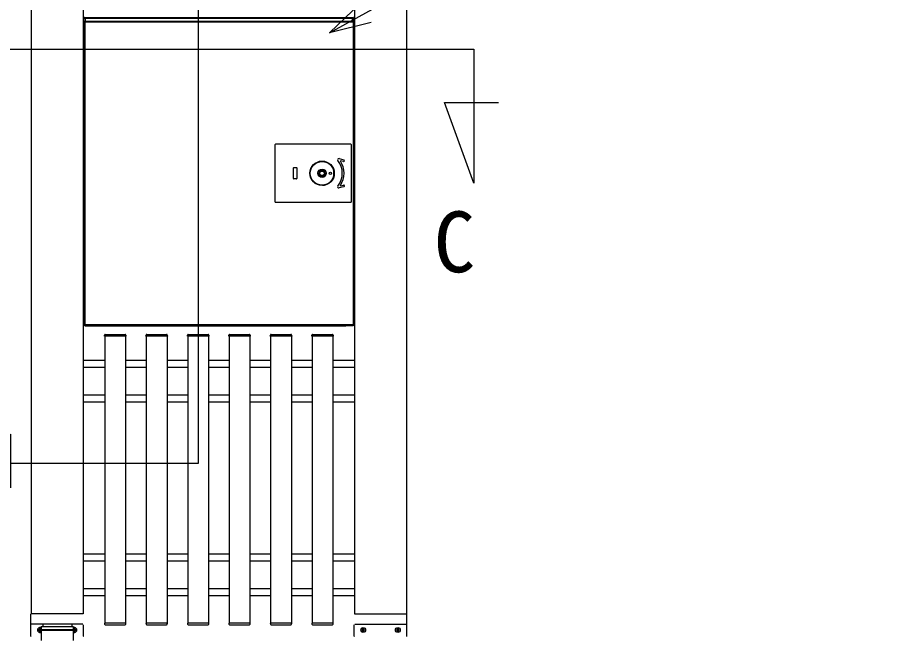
# Model space of a CAD drawing. Units: millimetres, scale not verified. Extents: x -875 to 875, y -1300 to 1292.
# Drawn here: x -566.8 to -440.7, y 776.5 to 866 of the extents above; entities that cross this region are included whole.
import ezdxf
from ezdxf.enums import TextEntityAlignment as Align

# ---------------------------------------------------------------- set-up
doc = ezdxf.new("R2010")
doc.units = ezdxf.units.MM
doc.header["$LTSCALE"] = 8
for name, color, linetype in [('0-1_USER1', 3, 'Continuous'), ('0-3_YKK_12', 2, 'Continuous'), ('0-5_YKK_A1', 4, 'Continuous'), ('0-6_YKK_D', 6, 'Continuous')]:
    doc.layers.add(name, color=color, linetype=linetype)
doc.styles.add('ＭＳ ゴシック', font='')
doc.styles.get('ＭＳ ゴシック').set_extended_font_data('MS Gothic')

msp = doc.modelspace()

# ---------------------------------------------------------------- linework, layer by layer
at = {"layer": '0-3_YKK_12'}
msp.add_line((-574.836, 861.404), (-500.757, 861.404), dxfattribs=at)
for points in [[(-540.686, 933.456), (-540.686, 801.502), (-579.547, 801.502), (-567.847, 805.76), (-567.847, 797.96)], [(-500.757, 861.404), (-500.757, 842.016), (-505.016, 853.716), (-497.216, 853.716)]]:
    msp.add_lwpolyline(points, dxfattribs=at)
at = {"layer": '0-5_YKK_A1'}
for p, q in [((-564.836, 1002.788), (-564.836, 779.767)), ((-510.536, 1002.788), (-510.536, 779.767)), ((-557.336, 881.514), (-557.336, 820.621)), ((-518.036, 881.514), (-518.036, 820.621)), ((-557.186, 865.997), (-557.186, 865.917)), ((-557.136, 865.997), (-557.186, 865.997)), ((-557.186, 865.917), (-557.136, 865.917)), ((-557.186, 865.417), (-557.186, 865.337)), ((-557.136, 865.417), (-557.186, 865.417)), ((-557.186, 865.337), (-557.136, 865.337)), ((-557.186, 865.317), (-557.106, 865.317)), ((-557.136, 865.997), (-557.106, 865.997)), ((-557.136, 865.917), (-557.136, 865.997)), ((-557.136, 865.917), (-557.106, 865.917)), ((-557.136, 865.417), (-557.106, 865.417)), ((-557.136, 865.337), (-557.136, 865.417)), ((-557.136, 865.337), (-557.106, 865.337)), ((-557.106, 865.997), (-557.106, 866.017)), ((-557.106, 865.997), (-557.106, 865.917)), ((-557.106, 865.997), (-518.266, 865.997)), ((-557.106, 865.917), (-518.266, 865.917)), ((-557.106, 865.917), (-557.106, 865.417)), ((-518.266, 865.417), (-557.106, 865.417)), ((-557.106, 865.337), (-557.106, 865.417)), ((-557.106, 865.337), (-557.106, 865.317)), ((-518.266, 865.337), (-557.106, 865.337)), ((-557.106, 865.317), (-557.106, 821.617)), ((-557.026, 865.917), (-557.026, 865.417)), ((-557.016, 865.917), (-557.016, 865.417)), ((-518.356, 865.417), (-518.356, 865.917)), ((-518.346, 865.917), (-518.346, 865.417)), ((-518.266, 865.997), (-518.266, 866.017)), ((-518.266, 865.997), (-518.266, 865.917)), ((-518.236, 865.997), (-518.266, 865.997)), ((-518.236, 865.917), (-518.266, 865.917)), ((-518.266, 865.917), (-518.266, 865.417)), ((-518.266, 865.337), (-518.266, 865.417)), ((-518.236, 865.417), (-518.266, 865.417)), ((-518.266, 865.337), (-518.266, 865.317)), ((-518.236, 865.337), (-518.266, 865.337)), ((-518.266, 865.317), (-518.186, 865.317)), ((-518.266, 865.317), (-518.266, 821.617)), ((-518.236, 865.997), (-518.236, 865.917)), ((-518.236, 865.917), (-518.186, 865.917)), ((-518.236, 865.417), (-518.236, 865.337)), ((-518.236, 865.337), (-518.186, 865.337)), ((-518.186, 865.317), (-518.186, 821.617)), ((-529.586, 847.567), (-529.586, 839.367)), ((-518.586, 847.667), (-529.486, 847.667)), ((-518.486, 839.367), (-518.486, 847.567)), ((-520.284, 845.588), (-519.605, 845.418)), ((-519.665, 845.176), (-520.062, 845.275)), ((-526.896, 842.693), (-526.896, 844.243)), ((-526.846, 844.293), (-526.446, 844.293)), ((-526.396, 844.243), (-526.396, 842.693)), ((-526.446, 842.643), (-526.846, 842.643)), ((-519.605, 841.517), (-520.284, 841.348)), ((-520.062, 841.661), (-519.665, 841.76)), ((-529.486, 839.267), (-518.586, 839.267)), ((-518.036, 823.417), (-518.036, 809.417)), ((-557.136, 821.597), (-557.186, 821.597)), ((-557.136, 821.597), (-557.106, 821.597)), ((-557.136, 821.517), (-557.136, 821.597)), ((-557.136, 821.517), (-557.106, 821.517)), ((-557.106, 821.597), (-557.106, 821.617)), ((-557.106, 821.597), (-557.106, 821.517)), ((-557.106, 821.597), (-518.266, 821.597)), ((-557.106, 821.517), (-518.266, 821.517)), ((-557.026, 821.517), (-557.026, 821.417)), ((-557.026, 821.417), (-556.326, 821.417)), ((-556.326, 821.417), (-556.266, 821.417)), ((-556.276, 821.467), (-556.276, 821.517)), ((-556.276, 821.497), (-556.266, 821.497)), ((-556.266, 821.517), (-556.266, 821.497)), ((-556.266, 821.497), (-556.266, 821.417)), ((-556.266, 821.497), (-519.356, 821.497)), ((-556.266, 821.417), (-519.356, 821.417)), ((-519.356, 821.497), (-519.356, 821.517)), ((-519.356, 821.417), (-519.356, 821.497)), ((-519.356, 821.497), (-519.346, 821.497)), ((-519.356, 821.417), (-519.296, 821.417)), ((-519.346, 821.467), (-519.346, 821.517)), ((-518.346, 821.417), (-519.296, 821.417)), ((-518.346, 821.517), (-518.346, 821.417)), ((-518.266, 821.417), (-518.346, 821.417)), ((-518.266, 821.597), (-518.266, 821.617)), ((-518.266, 821.617), (-518.186, 821.617)), ((-518.266, 821.597), (-518.266, 821.517)), ((-518.236, 821.597), (-518.266, 821.597)), ((-518.236, 821.517), (-518.266, 821.517)), ((-518.266, 821.517), (-518.266, 821.417)), ((-518.186, 821.597), (-518.236, 821.597)), ((-518.236, 821.597), (-518.236, 821.517)), ((-518.236, 821.517), (-518.186, 821.517)), ((-518.186, 821.517), (-518.186, 821.597)), ((-557.336, 820.667), (-557.336, 779.767)), ((-554.236, 819.917), (-554.226, 820.074)), ((-554.136, 819.917), (-554.236, 819.917)), ((-554.211, 819.917), (-554.186, 819.917)), ((-554.186, 819.917), (-554.186, 778.417)), ((-551.236, 819.917), (-554.136, 819.917)), ((-554.127, 820.167), (-551.245, 820.167)), ((-551.186, 819.917), (-551.186, 778.417)), ((-548.236, 819.917), (-548.226, 820.074)), ((-548.136, 819.917), (-548.236, 819.917)), ((-548.186, 819.917), (-548.186, 778.417)), ((-545.236, 819.917), (-548.136, 819.917)), ((-548.127, 820.167), (-545.245, 820.167)), ((-545.186, 819.917), (-545.186, 778.417)), ((-542.236, 819.917), (-542.226, 820.074)), ((-542.136, 819.917), (-542.236, 819.917)), ((-542.186, 819.917), (-542.186, 778.417)), ((-539.236, 819.917), (-542.136, 819.917)), ((-542.127, 820.167), (-539.245, 820.167)), ((-539.186, 819.917), (-539.186, 778.417)), ((-536.236, 819.917), (-536.226, 820.074)), ((-536.136, 819.917), (-536.236, 819.917)), ((-536.186, 819.917), (-536.186, 778.417)), ((-533.236, 819.917), (-536.136, 819.917)), ((-536.127, 820.167), (-533.245, 820.167)), ((-533.186, 819.917), (-533.186, 778.417)), ((-530.236, 819.917), (-530.226, 820.074)), ((-530.136, 819.917), (-530.236, 819.917)), ((-530.186, 819.917), (-530.186, 778.417)), ((-527.236, 819.917), (-530.136, 819.917)), ((-530.127, 820.167), (-527.245, 820.167)), ((-527.186, 819.917), (-527.186, 778.417)), ((-524.236, 819.917), (-524.226, 820.074)), ((-524.136, 819.917), (-524.236, 819.917)), ((-524.186, 819.917), (-524.186, 778.417)), ((-521.236, 819.917), (-524.136, 819.917)), ((-524.127, 820.167), (-521.245, 820.167)), ((-521.186, 819.917), (-521.186, 778.417)), ((-518.036, 820.417), (-518.036, 779.767)), ((-557.311, 816.417), (-554.186, 816.417)), ((-551.186, 816.417), (-548.186, 816.417)), ((-545.186, 816.417), (-542.186, 816.417)), ((-539.186, 816.417), (-536.186, 816.417)), ((-533.186, 816.417), (-530.186, 816.417)), ((-527.186, 816.417), (-524.186, 816.417)), ((-521.186, 816.417), (-518.061, 816.417)), ((-557.311, 815.417), (-554.186, 815.417)), ((-551.186, 815.417), (-548.186, 815.417)), ((-545.186, 815.417), (-542.186, 815.417)), ((-539.186, 815.417), (-536.186, 815.417)), ((-533.186, 815.417), (-530.186, 815.417)), ((-527.186, 815.417), (-524.186, 815.417)), ((-521.186, 815.417), (-518.061, 815.417)), ((-557.311, 811.417), (-554.186, 811.417)), ((-551.186, 811.417), (-548.186, 811.417)), ((-545.186, 811.417), (-542.186, 811.417)), ((-539.186, 811.417), (-536.186, 811.417)), ((-533.186, 811.417), (-530.186, 811.417)), ((-527.186, 811.417), (-524.186, 811.417)), ((-521.186, 811.417), (-518.061, 811.417)), ((-557.311, 810.417), (-554.186, 810.417)), ((-551.186, 810.417), (-548.186, 810.417)), ((-545.186, 810.417), (-542.186, 810.417)), ((-539.186, 810.417), (-536.186, 810.417)), ((-533.186, 810.417), (-530.186, 810.417)), ((-527.186, 810.417), (-524.186, 810.417)), ((-521.186, 810.417), (-518.061, 810.417)), ((-557.311, 788.417), (-554.186, 788.417)), ((-551.186, 788.417), (-548.186, 788.417)), ((-545.186, 788.417), (-542.186, 788.417)), ((-539.186, 788.417), (-536.186, 788.417)), ((-533.186, 788.417), (-530.186, 788.417)), ((-527.186, 788.417), (-524.186, 788.417)), ((-521.186, 788.417), (-518.061, 788.417)), ((-518.036, 788.417), (-518.061, 788.417)), ((-518.036, 788.417), (-518.036, 782.417)), ((-557.311, 787.417), (-554.186, 787.417)), ((-551.186, 787.417), (-548.186, 787.417)), ((-545.186, 787.417), (-542.186, 787.417)), ((-539.186, 787.417), (-536.186, 787.417)), ((-533.186, 787.417), (-530.186, 787.417)), ((-527.186, 787.417), (-524.186, 787.417)), ((-521.186, 787.417), (-518.061, 787.417)), ((-518.036, 787.417), (-518.061, 787.417)), ((-557.311, 783.417), (-554.186, 783.417)), ((-551.186, 783.417), (-548.186, 783.417)), ((-545.186, 783.417), (-542.186, 783.417)), ((-539.186, 783.417), (-536.186, 783.417)), ((-533.186, 783.417), (-530.186, 783.417)), ((-527.186, 783.417), (-524.186, 783.417)), ((-521.186, 783.417), (-518.061, 783.417)), ((-518.036, 783.417), (-518.061, 783.417)), ((-557.311, 782.417), (-554.186, 782.417)), ((-551.186, 782.417), (-548.186, 782.417)), ((-545.186, 782.417), (-542.186, 782.417)), ((-539.186, 782.417), (-536.186, 782.417)), ((-533.186, 782.417), (-530.186, 782.417)), ((-527.186, 782.417), (-524.186, 782.417)), ((-521.186, 782.417), (-518.061, 782.417)), ((-518.036, 782.417), (-518.061, 782.417)), ((-564.886, 778.267), (-564.886, 779.717)), ((-557.336, 779.767), (-564.836, 779.767)), ((-518.036, 779.767), (-510.536, 779.767)), ((-510.486, 778.267), (-510.486, 779.717)), ((-564.886, 776.517), (-564.886, 778.267)), ((-557.352, 778.267), (-564.886, 778.267)), ((-563.186, 778.267), (-563.186, 777.919)), ((-558.986, 778.267), (-558.986, 777.919)), ((-557.286, 776.517), (-557.286, 778.174)), ((-554.236, 778.417), (-554.226, 778.261)), ((-554.136, 778.417), (-554.236, 778.417)), ((-551.236, 778.417), (-554.136, 778.417)), ((-554.127, 778.167), (-551.245, 778.167)), ((-548.236, 778.417), (-548.227, 778.261)), ((-548.136, 778.417), (-548.236, 778.417)), ((-545.236, 778.417), (-548.136, 778.417)), ((-548.127, 778.167), (-545.245, 778.167)), ((-542.236, 778.417), (-542.227, 778.261)), ((-542.136, 778.417), (-542.236, 778.417)), ((-539.236, 778.417), (-542.136, 778.417)), ((-542.127, 778.167), (-539.245, 778.167)), ((-536.236, 778.417), (-536.227, 778.261)), ((-536.136, 778.417), (-536.236, 778.417)), ((-533.236, 778.417), (-536.136, 778.417)), ((-536.127, 778.167), (-533.245, 778.167)), ((-530.236, 778.417), (-530.227, 778.261)), ((-530.136, 778.417), (-530.236, 778.417)), ((-527.236, 778.417), (-530.136, 778.417)), ((-530.127, 778.167), (-527.245, 778.167)), ((-524.236, 778.417), (-524.227, 778.261)), ((-524.136, 778.417), (-524.236, 778.417)), ((-521.236, 778.417), (-524.136, 778.417)), ((-524.127, 778.167), (-521.245, 778.167)), ((-518.086, 776.517), (-518.086, 778.174)), ((-518.02, 778.267), (-510.486, 778.267)), ((-510.486, 776.517), (-510.486, 778.267)), ((-563.712, 777.459), (-563.791, 777.459)), ((-563.46, 777.375), (-563.381, 777.375)), ((-563.386, 777.919), (-558.786, 777.919)), ((-563.386, 777.919), (-563.386, 777.486)), ((-563.386, 777.352), (-563.386, 775.919)), ((-563.376, 777.469), (-558.796, 777.469)), ((-563.376, 777.369), (-558.796, 777.369)), ((-558.712, 777.459), (-558.791, 777.459)), ((-558.786, 777.919), (-558.786, 777.486)), ((-558.786, 777.352), (-558.786, 775.919)), ((-558.46, 777.375), (-558.381, 777.375)), ((-516.912, 777.375), (-516.991, 777.375)), ((-516.66, 777.459), (-516.581, 777.459)), ((-511.912, 777.375), (-511.991, 777.375)), ((-511.66, 777.459), (-511.581, 777.459))]:
    msp.add_line(p, q, dxfattribs=at)
for points in [[(-557.186, 865.317), (-557.186, 821.617), (-557.106, 821.617)], [(-518.186, 865.917), (-518.186, 865.997), (-518.236, 865.997)], [(-518.186, 865.337), (-518.186, 865.417), (-518.236, 865.417)], [(-522.622, 845.196), (-522.5, 845.183), (-522.38, 845.162), (-522.261, 845.133), (-522.146, 845.095), (-522.034, 845.05), (-521.926, 844.998), (-521.822, 844.938), (-521.721, 844.87), (-521.625, 844.796), (-521.536, 844.715), (-521.452, 844.628), (-521.374, 844.536), (-521.303, 844.438), (-521.238, 844.335), (-521.182, 844.229), (-521.133, 844.119), (-521.091, 844.005), (-521.057, 843.888), (-521.032, 843.769), (-521.015, 843.65), (-521.007, 843.53), (-521.007, 843.409), (-521.015, 843.287), (-521.032, 843.166), (-521.057, 843.048), (-521.091, 842.932), (-521.132, 842.819), (-521.181, 842.708), (-521.238, 842.6), (-521.303, 842.498), (-521.373, 842.401), (-521.451, 842.308), (-521.535, 842.221), (-521.625, 842.14), (-521.721, 842.066), (-521.82, 841.999), (-521.924, 841.939), (-522.033, 841.886), (-522.146, 841.84)], [(-522.142, 845.095), (-522.258, 845.133), (-522.376, 845.162), (-522.497, 845.183), (-522.618, 845.196)], [(-522.618, 841.74), (-522.496, 841.752), (-522.376, 841.773), (-522.258, 841.803), (-522.142, 841.84), (-522.03, 841.885), (-521.922, 841.938), (-521.818, 841.998), (-521.718, 842.065), (-521.622, 842.14), (-521.532, 842.221), (-521.448, 842.307), (-521.371, 842.399), (-521.299, 842.498), (-521.235, 842.601), (-521.178, 842.707), (-521.129, 842.817), (-521.088, 842.931), (-521.054, 843.047), (-521.029, 843.166), (-521.012, 843.286), (-521.003, 843.406), (-521.003, 843.527), (-521.012, 843.649), (-521.029, 843.769), (-521.054, 843.888), (-521.087, 844.004), (-521.128, 844.117), (-521.178, 844.228), (-521.235, 844.335), (-521.299, 844.438), (-521.37, 844.535), (-521.447, 844.627), (-521.532, 844.714), (-521.622, 844.796), (-521.717, 844.87), (-521.817, 844.937), (-521.921, 844.997), (-522.03, 845.05), (-522.142, 845.095)], [(-522.601, 845.177), (-522.51, 845.167), (-522.419, 845.152), (-522.33, 845.133), (-522.241, 845.108), (-522.154, 845.079), (-522.07, 845.046), (-521.988, 845.008), (-521.908, 844.966), (-521.83, 844.92), (-521.755, 844.87), (-521.682, 844.816)], [(-521.529, 844.683), (-521.601, 844.751), (-521.678, 844.816), (-521.759, 844.875), (-521.842, 844.93), (-521.928, 844.979), (-522.017, 845.024), (-522.108, 845.063), (-522.203, 845.097), (-522.299, 845.126), (-522.398, 845.149), (-522.497, 845.166), (-522.598, 845.177)], [(-522.497, 845.166), (-522.517, 845.169), (-522.537, 845.171), (-522.558, 845.173), (-522.578, 845.175), (-522.598, 845.177)], [(-522.598, 841.759), (-522.497, 841.77), (-522.398, 841.787), (-522.3, 841.81), (-522.203, 841.838), (-522.109, 841.872), (-522.017, 841.912), (-521.928, 841.956), (-521.842, 842.005), (-521.759, 842.06), (-521.679, 842.12), (-521.602, 842.184), (-521.529, 842.252), (-521.461, 842.324), (-521.397, 842.4), (-521.337, 842.48), (-521.281, 842.564), (-521.231, 842.651), (-521.186, 842.74), (-521.146, 842.832), (-521.112, 842.925), (-521.083, 843.021), (-521.06, 843.119), (-521.042, 843.218), (-521.03, 843.317), (-521.025, 843.417), (-521.024, 843.517), (-521.03, 843.617), (-521.042, 843.717), (-521.059, 843.815), (-521.082, 843.912), (-521.111, 844.008), (-521.145, 844.101), (-521.185, 844.194), (-521.23, 844.284), (-521.281, 844.371), (-521.336, 844.455), (-521.396, 844.535), (-521.46, 844.611), (-521.529, 844.683)], [(-522.146, 841.84), (-522.261, 841.803), (-522.38, 841.773), (-522.5, 841.752), (-522.622, 841.74)], [(-521.682, 842.12), (-521.772, 842.054), (-521.865, 841.994), (-521.961, 841.941), (-522.061, 841.894), (-522.164, 841.853), (-522.271, 841.819), (-522.379, 841.791), (-522.49, 841.771), (-522.601, 841.759)], [(-522.501, 841.77), (-522.521, 841.767), (-522.541, 841.765), (-522.561, 841.762), (-522.581, 841.76), (-522.601, 841.759)], [(-557.186, 821.597), (-557.186, 821.517), (-557.136, 821.517)], [(-557.106, 821.517), (-557.106, 821.417), (-557.026, 821.417)], [(-551.145, 820.074), (-551.136, 819.917), (-551.236, 819.917)], [(-545.146, 820.074), (-545.136, 819.917), (-545.236, 819.917)], [(-539.146, 820.074), (-539.136, 819.917), (-539.236, 819.917)], [(-533.146, 820.074), (-533.136, 819.917), (-533.236, 819.917)], [(-527.146, 820.074), (-527.136, 819.917), (-527.236, 819.917)], [(-521.146, 820.074), (-521.136, 819.917), (-521.236, 819.917)], [(-551.146, 778.261), (-551.136, 778.417), (-551.236, 778.417)], [(-545.146, 778.261), (-545.136, 778.417), (-545.236, 778.417)], [(-539.146, 778.261), (-539.136, 778.417), (-539.236, 778.417)], [(-533.146, 778.261), (-533.136, 778.417), (-533.236, 778.417)], [(-527.146, 778.261), (-527.136, 778.417), (-527.236, 778.417)], [(-521.146, 778.261), (-521.136, 778.417), (-521.236, 778.417)], [(-563.791, 777.459), (-563.791, 777.375), (-563.712, 777.375)], [(-563.544, 777.543), (-563.544, 777.622), (-563.628, 777.622), (-563.628, 777.543)], [(-563.628, 777.291), (-563.628, 777.212), (-563.544, 777.212), (-563.544, 777.291)], [(-563.381, 777.375), (-563.381, 777.459), (-563.46, 777.459)], [(-558.791, 777.459), (-558.791, 777.375), (-558.712, 777.375)], [(-558.544, 777.543), (-558.544, 777.622), (-558.628, 777.622), (-558.628, 777.543)], [(-558.628, 777.291), (-558.628, 777.212), (-558.544, 777.212), (-558.544, 777.291)], [(-558.381, 777.375), (-558.381, 777.459), (-558.46, 777.459)], [(-516.991, 777.375), (-516.991, 777.459), (-516.912, 777.459)], [(-516.828, 777.543), (-516.828, 777.622), (-516.744, 777.622), (-516.744, 777.543)], [(-516.744, 777.291), (-516.744, 777.212), (-516.828, 777.212), (-516.828, 777.291)], [(-516.581, 777.459), (-516.581, 777.375), (-516.66, 777.375)], [(-511.991, 777.375), (-511.991, 777.459), (-511.912, 777.459)], [(-511.828, 777.543), (-511.828, 777.622), (-511.744, 777.622), (-511.744, 777.543)], [(-511.744, 777.291), (-511.744, 777.212), (-511.828, 777.212), (-511.828, 777.291)], [(-511.581, 777.459), (-511.581, 777.375), (-511.66, 777.375)]]:
    msp.add_lwpolyline(points, dxfattribs=at)
for centre, radius in [((-522.74, 843.468), 1.768), ((-522.736, 843.468), 1.75), ((-522.736, 843.468), 1.711), ((-522.74, 843.468), 0.61), ((-522.74, 843.468), 0.6), ((-522.74, 843.468), 0.45), ((-522.74, 843.468), 0.33), ((-521.54, 843.468), 0.175), ((-516.786, 777.417), 0.35), ((-511.786, 777.417), 0.35)]:
    msp.add_circle(centre, radius, dxfattribs=at)
for centre, radius, start, end in [((-529.486, 847.567), 0.1, 90, 180), ((-518.586, 847.567), 0.1, 0, 90), ((-524.871, 842.786), 3.297, 46.49055, 46.97249), ((-524.868, 842.786), 3.297, 46.49055, 46.97249), ((-520.326, 845.418), 0.175, 76, 218.97876), ((-522.736, 843.468), 2.925, 321.02124, 38.97876), ((-520.069, 845.246), 0.03, 76, 213.68833), ((-522.736, 843.468), 3.175, 326.31167, 33.68833), ((-519.635, 845.297), 0.125, 256, 76), ((-526.846, 844.243), 0.05, 90, 180), ((-526.446, 844.243), 0.05, 0, 90), ((-526.846, 842.693), 0.05, 180, 270), ((-526.446, 842.693), 0.05, 270, 0), ((-524.871, 844.15), 3.297, 313.02751, 313.50945), ((-524.868, 844.15), 3.297, 313.02751, 313.50945), ((-520.326, 841.518), 0.175, 141.02124, 284), ((-520.069, 841.69), 0.03, 146.31167, 284), ((-519.635, 841.639), 0.125, 284, 104), ((-529.486, 839.367), 0.1, 180, 270), ((-518.586, 839.367), 0.1, 270, 0), ((-556.326, 821.467), 0.05, 270, 0), ((-519.296, 821.467), 0.05, 180, 270), ((-554.127, 820.067), 0.1, 90, 176.5), ((-551.245, 820.067), 0.1, 3.5, 90), ((-548.127, 820.067), 0.1, 90, 176.5), ((-545.245, 820.067), 0.1, 3.5, 90), ((-542.127, 820.067), 0.1, 90, 176.5), ((-539.245, 820.067), 0.1, 3.5, 90), ((-536.127, 820.067), 0.1, 90, 176.5), ((-533.245, 820.067), 0.1, 3.5, 90), ((-530.127, 820.067), 0.1, 90, 176.5), ((-527.245, 820.067), 0.1, 3.5, 90), ((-524.127, 820.067), 0.1, 90, 176.5), ((-521.245, 820.067), 0.1, 3.5, 90), ((-564.836, 779.717), 0.05, 90, 180), ((-557.336, 779.717), 0.05, 60, 90), ((-518.036, 779.717), 0.05, 90, 120), ((-510.536, 779.717), 0.05, 0, 90), ((-554.127, 778.267), 0.1, 183.5, 270), ((-551.245, 778.267), 0.1, 270, 356.5), ((-548.127, 778.267), 0.1, 183.5, 270), ((-545.245, 778.267), 0.1, 270, 356.5), ((-542.127, 778.267), 0.1, 183.5, 270), ((-539.245, 778.267), 0.1, 270, 356.5), ((-536.127, 778.267), 0.1, 183.5, 270), ((-533.245, 778.267), 0.1, 270, 356.5), ((-530.127, 778.267), 0.1, 183.5, 270), ((-527.245, 778.267), 0.1, 270, 356.5), ((-524.127, 778.267), 0.1, 183.5, 270), ((-521.245, 778.267), 0.1, 270, 356.5), ((-563.586, 777.417), 0.35, 55.1501, 304.8499), ((-563.712, 777.543), 0.084, 270, 0), ((-563.712, 777.291), 0.084, 0, 90), ((-563.46, 777.543), 0.084, 180, 270), ((-563.46, 777.291), 0.084, 90, 180), ((-563.366, 777.486), 0.02, 180, 253.39845), ((-563.366, 777.352), 0.02, 106.60155, 180), ((-563.386, 777.419), 0.05, 286.60155, 73.39845), ((-558.786, 777.419), 0.05, 106.60155, 253.39845), ((-558.806, 777.486), 0.02, 286.60155, 0), ((-558.806, 777.352), 0.02, 0, 73.39845), ((-558.586, 777.417), 0.35, 235.1501, 124.8499), ((-558.712, 777.543), 0.084, 270, 0), ((-558.712, 777.291), 0.084, 0, 90), ((-558.46, 777.543), 0.084, 180, 270), ((-558.46, 777.291), 0.084, 90, 180), ((-516.912, 777.543), 0.084, 270, 0), ((-516.912, 777.291), 0.084, 0, 90), ((-516.66, 777.543), 0.084, 180, 270), ((-516.66, 777.291), 0.084, 90, 180), ((-511.912, 777.543), 0.084, 270, 0), ((-511.912, 777.291), 0.084, 0, 90), ((-511.66, 777.543), 0.084, 180, 270), ((-511.66, 777.291), 0.084, 90, 180), ((-564.836, 776.517), 0.05, 180, 270), ((-557.336, 776.517), 0.05, 270, 0), ((-518.036, 776.517), 0.05, 180, 270), ((-510.536, 776.517), 0.05, 270, 0)]:
    msp.add_arc(centre, radius, start, end, dxfattribs=at)
at = {"layer": '0-6_YKK_D'}
for points in [[(-521.686, 863.774), (-516.429, 866.666), (-499.726, 875.854), (-440.745, 875.854)], [(-515.654, 865.257), (-521.686, 863.774), (-517.204, 868.074)]]:
    msp.add_lwpolyline(points, dxfattribs=at)

# ---------------------------------------------------------------- texts
at = {"layer": '0-1_USER1', "style": 'ＭＳ ゴシック'}
msp.add_text('C', height=8.798, dxfattribs=at).set_placement((-506.587, 826.516), align=Align.BOTTOM_LEFT)

doc.saveas('drawing.dxf')
